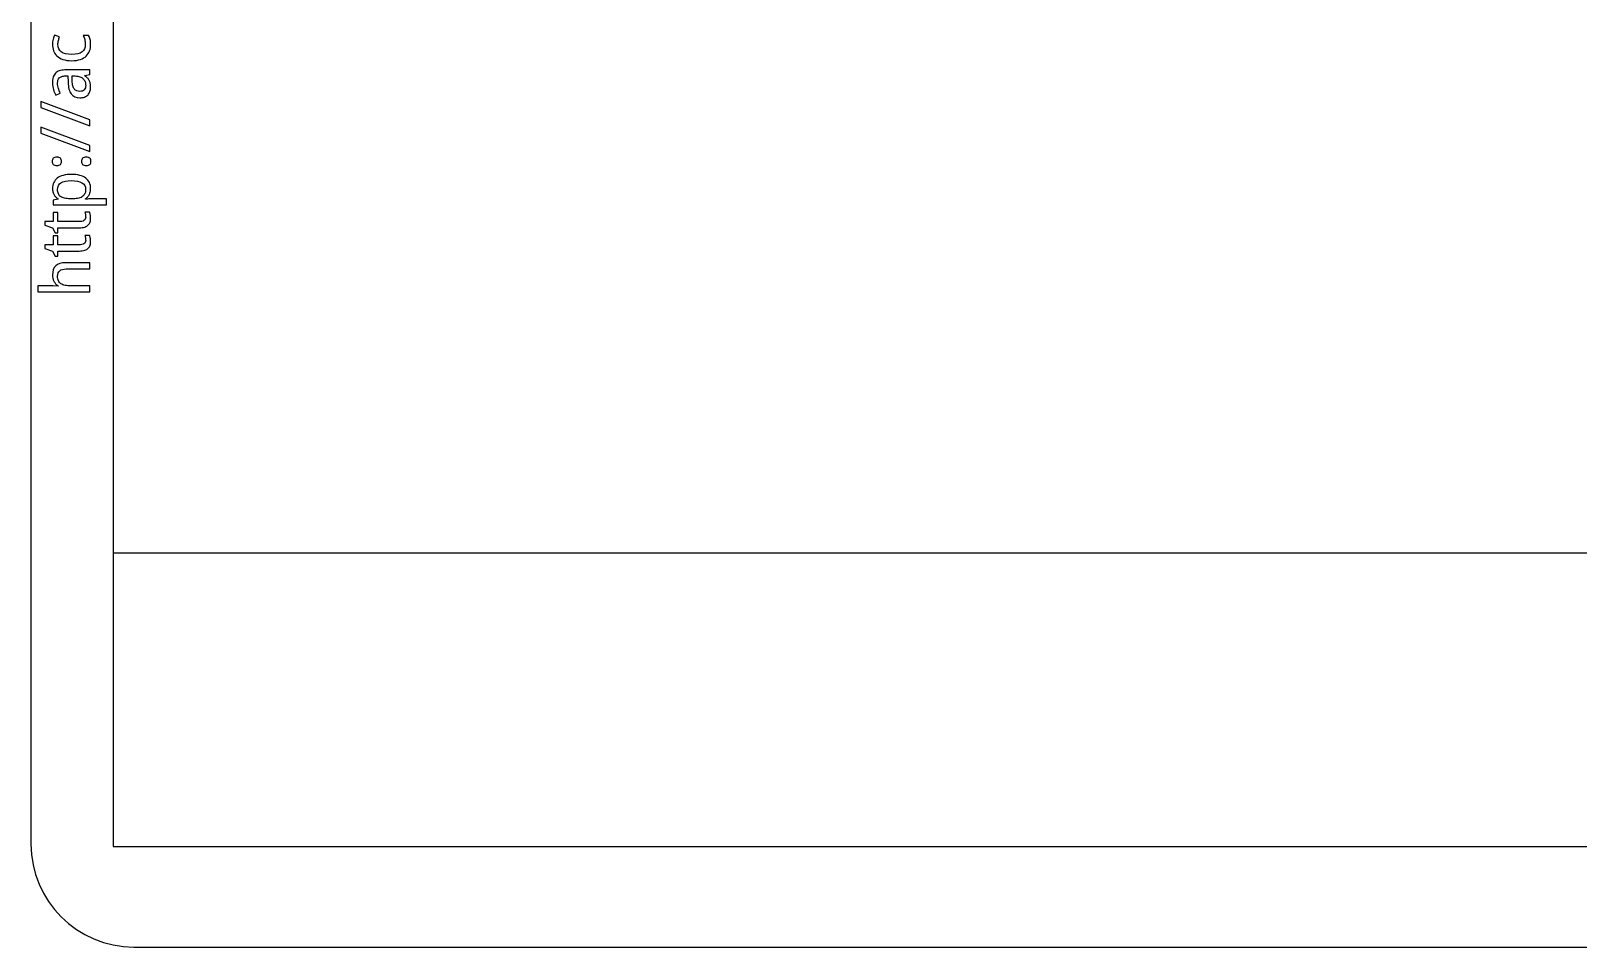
# Model space of a CAD drawing. Header units: inches. Extents: x -12.52 to -8.24, y 3.21 to 7.71.
# Drawn here: x -12.517 to -10.639, y 3.208 to 4.32 of the extents above; entities that cross this region are included whole.
import ezdxf

# ---------------------------------------------------------------- set-up
doc = ezdxf.new("R2010")
doc.units = ezdxf.units.IN
doc.header["$MEASUREMENT"] = 0
doc.layers.add('Layer 1', color=7, linetype='Continuous')

msp = doc.modelspace()

# ---------------------------------------------------------------- linework, layer by layer
at = {"color": 1}
msp.add_arc((-12.3918, 3.3329), 0.125, 180, 270, dxfattribs=at)
at = {"layer": 'Layer 1', "color": 1, "lineweight": 25}
for points in [[(-12.5168, 7.5829), (-12.5168, 7.5829), (-12.5168, 3.3329), (-12.5168, 3.3329)], [(-12.3918, 3.2079), (-12.3918, 3.2079), (-9.0118, 3.2079), (-9.0118, 3.2079)]]:
    msp.add_open_spline(points, degree=3, dxfattribs=at)
at = {"layer": 'Layer 1', "color": 5, "lineweight": 25}
for points in [[(-12.4169, 5.4343), (-12.4169, 5.4343), (-12.4169, 3.3298), (-12.4169, 3.3298)], [(-12.4169, 3.6861), (-12.4169, 3.6861), (-9.1169, 3.6861), (-9.1169, 3.6861)], [(-12.4169, 3.3298), (-12.4169, 3.3298), (-9.1169, 3.3298), (-9.1169, 3.3298)]]:
    msp.add_open_spline(points, degree=3, dxfattribs=at)
at = {"layer": 'Layer 1', "color": 5}
for points, knots in [([(-12.4444, 4.3032), (-12.4444, 4.3004), (-12.4448, 4.2978), (-12.4457, 4.2954), (-12.4457, 4.2954), (-12.4465, 4.2931), (-12.4479, 4.291), (-12.4497, 4.2892), (-12.4497, 4.2892), (-12.4516, 4.2875), (-12.454, 4.2861), (-12.4569, 4.2851), (-12.4569, 4.2851), (-12.4597, 4.2841), (-12.4632, 4.2836), (-12.4673, 4.2836), (-12.4673, 4.2836), (-12.4715, 4.2836), (-12.4752, 4.2841), (-12.4781, 4.2851), (-12.4781, 4.2851), (-12.4811, 4.2861), (-12.4835, 4.2876), (-12.4854, 4.2894), (-12.4854, 4.2894), (-12.4873, 4.2912), (-12.4886, 4.2933), (-12.4894, 4.2957), (-12.4894, 4.2957), (-12.4903, 4.2981), (-12.4907, 4.3007), (-12.4907, 4.3035), (-12.4907, 4.3035), (-12.4907, 4.3056), (-12.4904, 4.3077), (-12.49, 4.3097), (-12.49, 4.3097), (-12.4895, 4.3117), (-12.489, 4.3134), (-12.4883, 4.3147), (-12.4883, 4.3147), (-12.4883, 4.3147), (-12.482, 4.3125), (-12.482, 4.3125), (-12.482, 4.3125), (-12.4823, 4.3119), (-12.4826, 4.3112), (-12.4828, 4.3105), (-12.4828, 4.3105), (-12.4831, 4.3097), (-12.4833, 4.3089), (-12.4835, 4.3081), (-12.4835, 4.3081), (-12.4837, 4.3073), (-12.4839, 4.3065), (-12.484, 4.3057), (-12.484, 4.3057), (-12.4841, 4.3049), (-12.4842, 4.3042), (-12.4842, 4.3035), (-12.4842, 4.3035), (-12.4842, 4.2992), (-12.4828, 4.2961), (-12.4801, 4.2942), (-12.4801, 4.2942), (-12.4774, 4.2922), (-12.4731, 4.2912), (-12.4674, 4.2912), (-12.4674, 4.2912), (-12.4616, 4.2912), (-12.4575, 4.2922), (-12.4548, 4.2942), (-12.4548, 4.2942), (-12.4522, 4.2961), (-12.4509, 4.2991), (-12.4509, 4.3032), (-12.4509, 4.3032), (-12.4509, 4.3054), (-12.4511, 4.3073), (-12.4516, 4.3091), (-12.4516, 4.3091), (-12.4521, 4.3109), (-12.4527, 4.3125), (-12.4534, 4.314), (-12.4534, 4.314), (-12.4534, 4.314), (-12.4468, 4.314), (-12.4468, 4.314), (-12.4468, 4.314), (-12.446, 4.3125), (-12.4454, 4.3109), (-12.445, 4.3093), (-12.445, 4.3093), (-12.4446, 4.3076), (-12.4444, 4.3056), (-12.4444, 4.3032)], [0, 0, 0, 0, 0.04, 0.04, 0.04, 0.04, 0.08, 0.08, 0.08, 0.08, 0.12, 0.12, 0.12, 0.12, 0.16, 0.16, 0.16, 0.16, 0.2, 0.2, 0.2, 0.2, 0.24, 0.24, 0.24, 0.24, 0.28, 0.28, 0.28, 0.28, 0.32, 0.32, 0.32, 0.32, 0.36, 0.36, 0.36, 0.36, 0.4, 0.4, 0.4, 0.4, 0.44, 0.44, 0.44, 0.44, 0.48, 0.48, 0.48, 0.48, 0.52, 0.52, 0.52, 0.52, 0.56, 0.56, 0.56, 0.56, 0.6, 0.6, 0.6, 0.6, 0.64, 0.64, 0.64, 0.64, 0.68, 0.68, 0.68, 0.68, 0.72, 0.72, 0.72, 0.72, 0.76, 0.76, 0.76, 0.76, 0.8, 0.8, 0.8, 0.8, 0.84, 0.84, 0.84, 0.84, 0.88, 0.88, 0.88, 0.88, 0.92, 0.92, 0.92, 0.92, 1, 1, 1, 1]), ([(-12.4452, 4.267), (-12.4452, 4.267), (-12.4514, 4.2655), (-12.4514, 4.2655), (-12.4514, 4.2655), (-12.4514, 4.2655), (-12.4514, 4.2652), (-12.4514, 4.2652), (-12.4514, 4.2652), (-12.4502, 4.2643), (-12.4491, 4.2634), (-12.4482, 4.2625), (-12.4482, 4.2625), (-12.4473, 4.2616), (-12.4466, 4.2606), (-12.446, 4.2596), (-12.446, 4.2596), (-12.4455, 4.2585), (-12.4451, 4.2573), (-12.4448, 4.256), (-12.4448, 4.256), (-12.4445, 4.2547), (-12.4444, 4.2532), (-12.4444, 4.2515), (-12.4444, 4.2515), (-12.4444, 4.2496), (-12.4447, 4.2479), (-12.4452, 4.2463), (-12.4452, 4.2463), (-12.4457, 4.2448), (-12.4465, 4.2434), (-12.4476, 4.2422), (-12.4476, 4.2422), (-12.4487, 4.2411), (-12.4501, 4.2402), (-12.4518, 4.2395), (-12.4518, 4.2395), (-12.4535, 4.2389), (-12.4554, 4.2386), (-12.4577, 4.2386), (-12.4577, 4.2386), (-12.4621, 4.2386), (-12.4656, 4.2401), (-12.4679, 4.2433), (-12.4679, 4.2433), (-12.4703, 4.2464), (-12.4716, 4.2512), (-12.4718, 4.2576), (-12.4718, 4.2576), (-12.4718, 4.2576), (-12.4721, 4.2651), (-12.4721, 4.2651), (-12.4721, 4.2651), (-12.4721, 4.2651), (-12.4749, 4.2651), (-12.4749, 4.2651), (-12.4749, 4.2651), (-12.4767, 4.2651), (-12.4783, 4.2649), (-12.4795, 4.2645), (-12.4795, 4.2645), (-12.4807, 4.2641), (-12.4817, 4.2635), (-12.4825, 4.2628), (-12.4825, 4.2628), (-12.4832, 4.262), (-12.4837, 4.2611), (-12.4841, 4.26), (-12.4841, 4.26), (-12.4844, 4.2589), (-12.4845, 4.2576), (-12.4845, 4.2562), (-12.4845, 4.2562), (-12.4845, 4.254), (-12.4842, 4.2519), (-12.4836, 4.2499), (-12.4836, 4.2499), (-12.4829, 4.248), (-12.4821, 4.2461), (-12.4812, 4.2443), (-12.4812, 4.2443), (-12.4812, 4.2443), (-12.4868, 4.2417), (-12.4868, 4.2417), (-12.4868, 4.2417), (-12.4879, 4.2437), (-12.4888, 4.246), (-12.4896, 4.2485), (-12.4896, 4.2485), (-12.4903, 4.2509), (-12.4907, 4.2535), (-12.4907, 4.2562), (-12.4907, 4.2562), (-12.4907, 4.259), (-12.4904, 4.2614), (-12.4899, 4.2634), (-12.4899, 4.2634), (-12.4893, 4.2654), (-12.4884, 4.2671), (-12.4872, 4.2684), (-12.4872, 4.2684), (-12.486, 4.2697), (-12.4845, 4.2707), (-12.4826, 4.2714), (-12.4826, 4.2714), (-12.4807, 4.272), (-12.4785, 4.2723), (-12.4758, 4.2723), (-12.4758, 4.2723), (-12.4758, 4.2723), (-12.4452, 4.2723), (-12.4452, 4.2723), (-12.4452, 4.2723), (-12.4452, 4.2723), (-12.4452, 4.267), (-12.4452, 4.267)], [0, 0, 0, 0, 0.033333, 0.033333, 0.033333, 0.033333, 0.066667, 0.066667, 0.066667, 0.066667, 0.1, 0.1, 0.1, 0.1, 0.133333, 0.133333, 0.133333, 0.133333, 0.166667, 0.166667, 0.166667, 0.166667, 0.2, 0.2, 0.2, 0.2, 0.233333, 0.233333, 0.233333, 0.233333, 0.266667, 0.266667, 0.266667, 0.266667, 0.3, 0.3, 0.3, 0.3, 0.333333, 0.333333, 0.333333, 0.333333, 0.366667, 0.366667, 0.366667, 0.366667, 0.4, 0.4, 0.4, 0.4, 0.433333, 0.433333, 0.433333, 0.433333, 0.466667, 0.466667, 0.466667, 0.466667, 0.5, 0.5, 0.5, 0.5, 0.533333, 0.533333, 0.533333, 0.533333, 0.566667, 0.566667, 0.566667, 0.566667, 0.6, 0.6, 0.6, 0.6, 0.633333, 0.633333, 0.633333, 0.633333, 0.666667, 0.666667, 0.666667, 0.666667, 0.7, 0.7, 0.7, 0.7, 0.733333, 0.733333, 0.733333, 0.733333, 0.766667, 0.766667, 0.766667, 0.766667, 0.8, 0.8, 0.8, 0.8, 0.833333, 0.833333, 0.833333, 0.833333, 0.866667, 0.866667, 0.866667, 0.866667, 0.9, 0.9, 0.9, 0.9, 0.933333, 0.933333, 0.933333, 0.933333, 1, 1, 1, 1]), ([(-12.4504, 4.2534), (-12.4504, 4.2551), (-12.4506, 4.2566), (-12.4511, 4.258), (-12.4511, 4.258), (-12.4517, 4.2594), (-12.4524, 4.2607), (-12.4535, 4.2617), (-12.4535, 4.2617), (-12.4545, 4.2627), (-12.4558, 4.2635), (-12.4574, 4.2641), (-12.4574, 4.2641), (-12.459, 4.2647), (-12.4609, 4.265), (-12.463, 4.265), (-12.463, 4.265), (-12.463, 4.265), (-12.467, 4.265), (-12.467, 4.265), (-12.467, 4.265), (-12.467, 4.265), (-12.4668, 4.2592), (-12.4668, 4.2592), (-12.4668, 4.2592), (-12.4667, 4.2567), (-12.4664, 4.2547), (-12.466, 4.253), (-12.466, 4.253), (-12.4655, 4.2514), (-12.4649, 4.25), (-12.4641, 4.2491), (-12.4641, 4.2491), (-12.4634, 4.2481), (-12.4624, 4.2474), (-12.4613, 4.2469), (-12.4613, 4.2469), (-12.4602, 4.2465), (-12.459, 4.2463), (-12.4576, 4.2463), (-12.4576, 4.2463), (-12.4551, 4.2463), (-12.4533, 4.2469), (-12.4521, 4.2482), (-12.4521, 4.2482), (-12.451, 4.2496), (-12.4504, 4.2513), (-12.4504, 4.2534)], [0, 0, 0, 0, 0.076923, 0.076923, 0.076923, 0.076923, 0.153846, 0.153846, 0.153846, 0.153846, 0.230769, 0.230769, 0.230769, 0.230769, 0.307692, 0.307692, 0.307692, 0.307692, 0.384615, 0.384615, 0.384615, 0.384615, 0.461538, 0.461538, 0.461538, 0.461538, 0.538462, 0.538462, 0.538462, 0.538462, 0.615385, 0.615385, 0.615385, 0.615385, 0.692308, 0.692308, 0.692308, 0.692308, 0.769231, 0.769231, 0.769231, 0.769231, 0.846154, 0.846154, 0.846154, 0.846154, 1, 1, 1, 1]), ([(-12.5047, 4.2339), (-12.5047, 4.2339), (-12.4452, 4.2118), (-12.4452, 4.2118), (-12.4452, 4.2118), (-12.4452, 4.2118), (-12.4452, 4.2045), (-12.4452, 4.2045), (-12.4452, 4.2045), (-12.4452, 4.2045), (-12.5047, 4.2267), (-12.5047, 4.2267), (-12.5047, 4.2267), (-12.5047, 4.2267), (-12.5047, 4.2339), (-12.5047, 4.2339)], [0, 0, 0, 0, 0.2, 0.2, 0.2, 0.2, 0.4, 0.4, 0.4, 0.4, 0.6, 0.6, 0.6, 0.6, 1, 1, 1, 1]), ([(-12.5047, 4.2028), (-12.5047, 4.2028), (-12.4452, 4.1807), (-12.4452, 4.1807), (-12.4452, 4.1807), (-12.4452, 4.1807), (-12.4452, 4.1734), (-12.4452, 4.1734), (-12.4452, 4.1734), (-12.4452, 4.1734), (-12.5047, 4.1956), (-12.5047, 4.1956), (-12.5047, 4.1956), (-12.5047, 4.1956), (-12.5047, 4.2028), (-12.5047, 4.2028)], [0, 0, 0, 0, 0.2, 0.2, 0.2, 0.2, 0.4, 0.4, 0.4, 0.4, 0.6, 0.6, 0.6, 0.6, 1, 1, 1, 1]), ([(-12.4853, 4.1562), (-12.4864, 4.1562), (-12.4873, 4.1563), (-12.488, 4.1566), (-12.488, 4.1566), (-12.4888, 4.1569), (-12.4893, 4.1573), (-12.4898, 4.1577), (-12.4898, 4.1577), (-12.4902, 4.1582), (-12.4905, 4.1587), (-12.4907, 4.1594), (-12.4907, 4.1594), (-12.4909, 4.16), (-12.491, 4.1607), (-12.491, 4.1614), (-12.491, 4.1614), (-12.491, 4.1621), (-12.4909, 4.1628), (-12.4907, 4.1634), (-12.4907, 4.1634), (-12.4905, 4.164), (-12.4902, 4.1646), (-12.4898, 4.1651), (-12.4898, 4.1651), (-12.4893, 4.1655), (-12.4888, 4.1659), (-12.488, 4.1661), (-12.488, 4.1661), (-12.4873, 4.1664), (-12.4864, 4.1665), (-12.4853, 4.1665), (-12.4853, 4.1665), (-12.4843, 4.1665), (-12.4835, 4.1664), (-12.4828, 4.1661), (-12.4828, 4.1661), (-12.4821, 4.1659), (-12.4815, 4.1655), (-12.481, 4.1651), (-12.481, 4.1651), (-12.4806, 4.1646), (-12.4803, 4.164), (-12.48, 4.1634), (-12.48, 4.1634), (-12.4798, 4.1628), (-12.4797, 4.1621), (-12.4797, 4.1614), (-12.4797, 4.1614), (-12.4797, 4.1607), (-12.4798, 4.16), (-12.48, 4.1594), (-12.48, 4.1594), (-12.4803, 4.1587), (-12.4806, 4.1582), (-12.481, 4.1577), (-12.481, 4.1577), (-12.4815, 4.1573), (-12.4821, 4.1569), (-12.4828, 4.1566), (-12.4828, 4.1566), (-12.4835, 4.1563), (-12.4843, 4.1562), (-12.4853, 4.1562)], [0, 0, 0, 0, 0.058824, 0.058824, 0.058824, 0.058824, 0.117647, 0.117647, 0.117647, 0.117647, 0.176471, 0.176471, 0.176471, 0.176471, 0.235294, 0.235294, 0.235294, 0.235294, 0.294118, 0.294118, 0.294118, 0.294118, 0.352941, 0.352941, 0.352941, 0.352941, 0.411765, 0.411765, 0.411765, 0.411765, 0.470588, 0.470588, 0.470588, 0.470588, 0.529412, 0.529412, 0.529412, 0.529412, 0.588235, 0.588235, 0.588235, 0.588235, 0.647059, 0.647059, 0.647059, 0.647059, 0.705882, 0.705882, 0.705882, 0.705882, 0.764706, 0.764706, 0.764706, 0.764706, 0.823529, 0.823529, 0.823529, 0.823529, 0.882353, 0.882353, 0.882353, 0.882353, 1, 1, 1, 1]), ([(-12.4497, 4.1562), (-12.4507, 4.1562), (-12.4516, 4.1563), (-12.4523, 4.1566), (-12.4523, 4.1566), (-12.4531, 4.1569), (-12.4536, 4.1573), (-12.4541, 4.1577), (-12.4541, 4.1577), (-12.4545, 4.1582), (-12.4549, 4.1587), (-12.4551, 4.1594), (-12.4551, 4.1594), (-12.4553, 4.16), (-12.4554, 4.1607), (-12.4554, 4.1614), (-12.4554, 4.1614), (-12.4554, 4.1621), (-12.4553, 4.1628), (-12.4551, 4.1634), (-12.4551, 4.1634), (-12.4549, 4.164), (-12.4545, 4.1646), (-12.4541, 4.1651), (-12.4541, 4.1651), (-12.4536, 4.1655), (-12.4531, 4.1659), (-12.4523, 4.1661), (-12.4523, 4.1661), (-12.4516, 4.1664), (-12.4507, 4.1665), (-12.4497, 4.1665), (-12.4497, 4.1665), (-12.4487, 4.1665), (-12.4479, 4.1664), (-12.4471, 4.1661), (-12.4471, 4.1661), (-12.4464, 4.1659), (-12.4458, 4.1655), (-12.4454, 4.1651), (-12.4454, 4.1651), (-12.4449, 4.1646), (-12.4446, 4.164), (-12.4443, 4.1634), (-12.4443, 4.1634), (-12.4441, 4.1628), (-12.444, 4.1621), (-12.444, 4.1614), (-12.444, 4.1614), (-12.444, 4.1607), (-12.4441, 4.16), (-12.4443, 4.1594), (-12.4443, 4.1594), (-12.4446, 4.1587), (-12.4449, 4.1582), (-12.4454, 4.1577), (-12.4454, 4.1577), (-12.4458, 4.1573), (-12.4464, 4.1569), (-12.4471, 4.1566), (-12.4471, 4.1566), (-12.4479, 4.1563), (-12.4487, 4.1562), (-12.4497, 4.1562)], [0, 0, 0, 0, 0.058824, 0.058824, 0.058824, 0.058824, 0.117647, 0.117647, 0.117647, 0.117647, 0.176471, 0.176471, 0.176471, 0.176471, 0.235294, 0.235294, 0.235294, 0.235294, 0.294118, 0.294118, 0.294118, 0.294118, 0.352941, 0.352941, 0.352941, 0.352941, 0.411765, 0.411765, 0.411765, 0.411765, 0.470588, 0.470588, 0.470588, 0.470588, 0.529412, 0.529412, 0.529412, 0.529412, 0.588235, 0.588235, 0.588235, 0.588235, 0.647059, 0.647059, 0.647059, 0.647059, 0.705882, 0.705882, 0.705882, 0.705882, 0.764706, 0.764706, 0.764706, 0.764706, 0.823529, 0.823529, 0.823529, 0.823529, 0.882353, 0.882353, 0.882353, 0.882353, 1, 1, 1, 1]), ([(-12.4444, 4.1287), (-12.4444, 4.1271), (-12.4446, 4.1256), (-12.4449, 4.1243), (-12.4449, 4.1243), (-12.4453, 4.123), (-12.4457, 4.1218), (-12.4463, 4.1208), (-12.4463, 4.1208), (-12.4469, 4.1198), (-12.4476, 4.1188), (-12.4484, 4.118), (-12.4484, 4.118), (-12.4492, 4.1172), (-12.45, 4.1165), (-12.4508, 4.1159), (-12.4508, 4.1159), (-12.4508, 4.1159), (-12.4508, 4.1154), (-12.4508, 4.1154), (-12.4508, 4.1154), (-12.4499, 4.1155), (-12.4491, 4.1156), (-12.4482, 4.1157), (-12.4482, 4.1157), (-12.4475, 4.1157), (-12.4468, 4.1158), (-12.4461, 4.1158), (-12.4461, 4.1158), (-12.4453, 4.1159), (-12.4447, 4.1159), (-12.4443, 4.1159), (-12.4443, 4.1159), (-12.4443, 4.1159), (-12.4252, 4.1159), (-12.4252, 4.1159), (-12.4252, 4.1159), (-12.4252, 4.1159), (-12.4252, 4.1085), (-12.4252, 4.1085), (-12.4252, 4.1085), (-12.4252, 4.1085), (-12.4899, 4.1085), (-12.4899, 4.1085), (-12.4899, 4.1085), (-12.4899, 4.1085), (-12.4899, 4.1145), (-12.4899, 4.1145), (-12.4899, 4.1145), (-12.4899, 4.1145), (-12.4839, 4.1156), (-12.4839, 4.1156), (-12.4839, 4.1156), (-12.4839, 4.1156), (-12.4839, 4.1159), (-12.4839, 4.1159), (-12.4839, 4.1159), (-12.4848, 4.1165), (-12.4857, 4.1172), (-12.4865, 4.118), (-12.4865, 4.118), (-12.4874, 4.1188), (-12.4881, 4.1197), (-12.4887, 4.1208), (-12.4887, 4.1208), (-12.4893, 4.1218), (-12.4898, 4.123), (-12.4901, 4.1243), (-12.4901, 4.1243), (-12.4905, 4.1256), (-12.4907, 4.127), (-12.4907, 4.1287), (-12.4907, 4.1287), (-12.4907, 4.1312), (-12.4902, 4.1335), (-12.4892, 4.1356), (-12.4892, 4.1356), (-12.4883, 4.1377), (-12.4868, 4.1395), (-12.4849, 4.141), (-12.4849, 4.141), (-12.4829, 4.1425), (-12.4805, 4.1436), (-12.4776, 4.1444), (-12.4776, 4.1444), (-12.4747, 4.1452), (-12.4714, 4.1456), (-12.4676, 4.1456), (-12.4676, 4.1456), (-12.4638, 4.1456), (-12.4605, 4.1452), (-12.4576, 4.1444), (-12.4576, 4.1444), (-12.4547, 4.1436), (-12.4522, 4.1425), (-12.4503, 4.141), (-12.4503, 4.141), (-12.4483, 4.1395), (-12.4469, 4.1377), (-12.4459, 4.1356), (-12.4459, 4.1356), (-12.4449, 4.1335), (-12.4444, 4.1312), (-12.4444, 4.1287)], [0, 0, 0, 0, 0.037037, 0.037037, 0.037037, 0.037037, 0.074074, 0.074074, 0.074074, 0.074074, 0.111111, 0.111111, 0.111111, 0.111111, 0.148148, 0.148148, 0.148148, 0.148148, 0.185185, 0.185185, 0.185185, 0.185185, 0.222222, 0.222222, 0.222222, 0.222222, 0.259259, 0.259259, 0.259259, 0.259259, 0.296296, 0.296296, 0.296296, 0.296296, 0.333333, 0.333333, 0.333333, 0.333333, 0.37037, 0.37037, 0.37037, 0.37037, 0.407407, 0.407407, 0.407407, 0.407407, 0.444444, 0.444444, 0.444444, 0.444444, 0.481481, 0.481481, 0.481481, 0.481481, 0.518519, 0.518519, 0.518519, 0.518519, 0.555556, 0.555556, 0.555556, 0.555556, 0.592593, 0.592593, 0.592593, 0.592593, 0.62963, 0.62963, 0.62963, 0.62963, 0.666667, 0.666667, 0.666667, 0.666667, 0.703704, 0.703704, 0.703704, 0.703704, 0.740741, 0.740741, 0.740741, 0.740741, 0.777778, 0.777778, 0.777778, 0.777778, 0.814815, 0.814815, 0.814815, 0.814815, 0.851852, 0.851852, 0.851852, 0.851852, 0.888889, 0.888889, 0.888889, 0.888889, 0.925926, 0.925926, 0.925926, 0.925926, 1, 1, 1, 1]), ([(-12.4845, 4.1272), (-12.4845, 4.1252), (-12.4842, 4.1234), (-12.4836, 4.122), (-12.4836, 4.122), (-12.483, 4.1206), (-12.482, 4.1194), (-12.4808, 4.1186), (-12.4808, 4.1186), (-12.4795, 4.1177), (-12.4779, 4.117), (-12.476, 4.1166), (-12.476, 4.1166), (-12.4741, 4.1162), (-12.4719, 4.116), (-12.4693, 4.1159), (-12.4693, 4.1159), (-12.4693, 4.1159), (-12.4676, 4.1159), (-12.4676, 4.1159), (-12.4676, 4.1159), (-12.4649, 4.1159), (-12.4625, 4.1161), (-12.4603, 4.1164), (-12.4603, 4.1164), (-12.4582, 4.1168), (-12.4564, 4.1174), (-12.4549, 4.1183), (-12.4549, 4.1183), (-12.4535, 4.1192), (-12.4524, 4.1204), (-12.4517, 4.1218), (-12.4517, 4.1218), (-12.4509, 4.1233), (-12.4505, 4.1251), (-12.4505, 4.1273), (-12.4505, 4.1273), (-12.4505, 4.131), (-12.452, 4.1337), (-12.455, 4.1354), (-12.455, 4.1354), (-12.4579, 4.1371), (-12.4622, 4.138), (-12.4677, 4.138), (-12.4677, 4.138), (-12.4733, 4.138), (-12.4776, 4.1371), (-12.4804, 4.1354), (-12.4804, 4.1354), (-12.4831, 4.1337), (-12.4845, 4.131), (-12.4845, 4.1272)], [0, 0, 0, 0, 0.071429, 0.071429, 0.071429, 0.071429, 0.142857, 0.142857, 0.142857, 0.142857, 0.214286, 0.214286, 0.214286, 0.214286, 0.285714, 0.285714, 0.285714, 0.285714, 0.357143, 0.357143, 0.357143, 0.357143, 0.428571, 0.428571, 0.428571, 0.428571, 0.5, 0.5, 0.5, 0.5, 0.571429, 0.571429, 0.571429, 0.571429, 0.642857, 0.642857, 0.642857, 0.642857, 0.714286, 0.714286, 0.714286, 0.714286, 0.785714, 0.785714, 0.785714, 0.785714, 0.857143, 0.857143, 0.857143, 0.857143, 1, 1, 1, 1]), ([(-12.4504, 4.0938), (-12.4504, 4.0942), (-12.4505, 4.0948), (-12.4505, 4.0954), (-12.4505, 4.0954), (-12.4506, 4.096), (-12.4507, 4.0966), (-12.4507, 4.0972), (-12.4507, 4.0972), (-12.4508, 4.0977), (-12.4509, 4.0983), (-12.451, 4.0987), (-12.451, 4.0987), (-12.4511, 4.0992), (-12.4512, 4.0996), (-12.4513, 4.0998), (-12.4513, 4.0998), (-12.4513, 4.0998), (-12.4457, 4.0998), (-12.4457, 4.0998), (-12.4457, 4.0998), (-12.4455, 4.0995), (-12.4454, 4.099), (-12.4452, 4.0985), (-12.4452, 4.0985), (-12.445, 4.0979), (-12.4449, 4.0973), (-12.4448, 4.0967), (-12.4448, 4.0967), (-12.4447, 4.096), (-12.4446, 4.0954), (-12.4445, 4.0947), (-12.4445, 4.0947), (-12.4444, 4.094), (-12.4444, 4.0932), (-12.4444, 4.0926), (-12.4444, 4.0926), (-12.4444, 4.0909), (-12.4446, 4.0893), (-12.445, 4.0879), (-12.445, 4.0879), (-12.4455, 4.0865), (-12.4462, 4.0852), (-12.4473, 4.0842), (-12.4473, 4.0842), (-12.4483, 4.0831), (-12.4498, 4.0823), (-12.4516, 4.0817), (-12.4516, 4.0817), (-12.4534, 4.0811), (-12.4556, 4.0808), (-12.4584, 4.0808), (-12.4584, 4.0808), (-12.4584, 4.0808), (-12.4843, 4.0808), (-12.4843, 4.0808), (-12.4843, 4.0808), (-12.4843, 4.0808), (-12.4843, 4.0745), (-12.4843, 4.0745), (-12.4843, 4.0745), (-12.4843, 4.0745), (-12.4876, 4.0745), (-12.4876, 4.0745), (-12.4876, 4.0745), (-12.4876, 4.0745), (-12.4908, 4.0808), (-12.4908, 4.0808), (-12.4908, 4.0808), (-12.4908, 4.0808), (-12.5001, 4.084), (-12.5001, 4.084), (-12.5001, 4.084), (-12.5001, 4.084), (-12.5001, 4.0883), (-12.5001, 4.0883), (-12.5001, 4.0883), (-12.5001, 4.0883), (-12.4899, 4.0883), (-12.4899, 4.0883), (-12.4899, 4.0883), (-12.4899, 4.0883), (-12.4899, 4.0995), (-12.4899, 4.0995), (-12.4899, 4.0995), (-12.4899, 4.0995), (-12.4843, 4.0995), (-12.4843, 4.0995), (-12.4843, 4.0995), (-12.4843, 4.0995), (-12.4843, 4.0883), (-12.4843, 4.0883), (-12.4843, 4.0883), (-12.4843, 4.0883), (-12.4584, 4.0883), (-12.4584, 4.0883), (-12.4584, 4.0883), (-12.4558, 4.0883), (-12.4538, 4.0887), (-12.4525, 4.0895), (-12.4525, 4.0895), (-12.4511, 4.0904), (-12.4504, 4.0918), (-12.4504, 4.0938)], [0, 0, 0, 0, 0.037037, 0.037037, 0.037037, 0.037037, 0.074074, 0.074074, 0.074074, 0.074074, 0.111111, 0.111111, 0.111111, 0.111111, 0.148148, 0.148148, 0.148148, 0.148148, 0.185185, 0.185185, 0.185185, 0.185185, 0.222222, 0.222222, 0.222222, 0.222222, 0.259259, 0.259259, 0.259259, 0.259259, 0.296296, 0.296296, 0.296296, 0.296296, 0.333333, 0.333333, 0.333333, 0.333333, 0.37037, 0.37037, 0.37037, 0.37037, 0.407407, 0.407407, 0.407407, 0.407407, 0.444444, 0.444444, 0.444444, 0.444444, 0.481481, 0.481481, 0.481481, 0.481481, 0.518519, 0.518519, 0.518519, 0.518519, 0.555556, 0.555556, 0.555556, 0.555556, 0.592593, 0.592593, 0.592593, 0.592593, 0.62963, 0.62963, 0.62963, 0.62963, 0.666667, 0.666667, 0.666667, 0.666667, 0.703704, 0.703704, 0.703704, 0.703704, 0.740741, 0.740741, 0.740741, 0.740741, 0.777778, 0.777778, 0.777778, 0.777778, 0.814815, 0.814815, 0.814815, 0.814815, 0.851852, 0.851852, 0.851852, 0.851852, 0.888889, 0.888889, 0.888889, 0.888889, 0.925926, 0.925926, 0.925926, 0.925926, 1, 1, 1, 1]), ([(-12.4504, 4.0655), (-12.4504, 4.066), (-12.4505, 4.0666), (-12.4505, 4.0672), (-12.4505, 4.0672), (-12.4506, 4.0678), (-12.4507, 4.0684), (-12.4507, 4.0689), (-12.4507, 4.0689), (-12.4508, 4.0695), (-12.4509, 4.07), (-12.451, 4.0705), (-12.451, 4.0705), (-12.4511, 4.071), (-12.4512, 4.0713), (-12.4513, 4.0716), (-12.4513, 4.0716), (-12.4513, 4.0716), (-12.4457, 4.0716), (-12.4457, 4.0716), (-12.4457, 4.0716), (-12.4455, 4.0712), (-12.4454, 4.0708), (-12.4452, 4.0702), (-12.4452, 4.0702), (-12.445, 4.0697), (-12.4449, 4.0691), (-12.4448, 4.0685), (-12.4448, 4.0685), (-12.4447, 4.0678), (-12.4446, 4.0671), (-12.4445, 4.0664), (-12.4445, 4.0664), (-12.4444, 4.0657), (-12.4444, 4.065), (-12.4444, 4.0643), (-12.4444, 4.0643), (-12.4444, 4.0626), (-12.4446, 4.0611), (-12.445, 4.0597), (-12.445, 4.0597), (-12.4455, 4.0582), (-12.4462, 4.057), (-12.4473, 4.0559), (-12.4473, 4.0559), (-12.4483, 4.0549), (-12.4498, 4.0541), (-12.4516, 4.0535), (-12.4516, 4.0535), (-12.4534, 4.0529), (-12.4556, 4.0526), (-12.4584, 4.0526), (-12.4584, 4.0526), (-12.4584, 4.0526), (-12.4843, 4.0526), (-12.4843, 4.0526), (-12.4843, 4.0526), (-12.4843, 4.0526), (-12.4843, 4.0463), (-12.4843, 4.0463), (-12.4843, 4.0463), (-12.4843, 4.0463), (-12.4876, 4.0463), (-12.4876, 4.0463), (-12.4876, 4.0463), (-12.4876, 4.0463), (-12.4908, 4.0526), (-12.4908, 4.0526), (-12.4908, 4.0526), (-12.4908, 4.0526), (-12.5001, 4.0558), (-12.5001, 4.0558), (-12.5001, 4.0558), (-12.5001, 4.0558), (-12.5001, 4.06), (-12.5001, 4.06), (-12.5001, 4.06), (-12.5001, 4.06), (-12.4899, 4.06), (-12.4899, 4.06), (-12.4899, 4.06), (-12.4899, 4.06), (-12.4899, 4.0712), (-12.4899, 4.0712), (-12.4899, 4.0712), (-12.4899, 4.0712), (-12.4843, 4.0712), (-12.4843, 4.0712), (-12.4843, 4.0712), (-12.4843, 4.0712), (-12.4843, 4.06), (-12.4843, 4.06), (-12.4843, 4.06), (-12.4843, 4.06), (-12.4584, 4.06), (-12.4584, 4.06), (-12.4584, 4.06), (-12.4558, 4.06), (-12.4538, 4.0605), (-12.4525, 4.0613), (-12.4525, 4.0613), (-12.4511, 4.0622), (-12.4504, 4.0636), (-12.4504, 4.0655)], [0, 0, 0, 0, 0.037037, 0.037037, 0.037037, 0.037037, 0.074074, 0.074074, 0.074074, 0.074074, 0.111111, 0.111111, 0.111111, 0.111111, 0.148148, 0.148148, 0.148148, 0.148148, 0.185185, 0.185185, 0.185185, 0.185185, 0.222222, 0.222222, 0.222222, 0.222222, 0.259259, 0.259259, 0.259259, 0.259259, 0.296296, 0.296296, 0.296296, 0.296296, 0.333333, 0.333333, 0.333333, 0.333333, 0.37037, 0.37037, 0.37037, 0.37037, 0.407407, 0.407407, 0.407407, 0.407407, 0.444444, 0.444444, 0.444444, 0.444444, 0.481481, 0.481481, 0.481481, 0.481481, 0.518519, 0.518519, 0.518519, 0.518519, 0.555556, 0.555556, 0.555556, 0.555556, 0.592593, 0.592593, 0.592593, 0.592593, 0.62963, 0.62963, 0.62963, 0.62963, 0.666667, 0.666667, 0.666667, 0.666667, 0.703704, 0.703704, 0.703704, 0.703704, 0.740741, 0.740741, 0.740741, 0.740741, 0.777778, 0.777778, 0.777778, 0.777778, 0.814815, 0.814815, 0.814815, 0.814815, 0.851852, 0.851852, 0.851852, 0.851852, 0.888889, 0.888889, 0.888889, 0.888889, 0.925926, 0.925926, 0.925926, 0.925926, 1, 1, 1, 1]), ([(-12.4452, 4.0309), (-12.4452, 4.0309), (-12.474, 4.0309), (-12.474, 4.0309), (-12.474, 4.0309), (-12.4775, 4.0309), (-12.4801, 4.0301), (-12.4819, 4.0287), (-12.4819, 4.0287), (-12.4837, 4.0273), (-12.4845, 4.0251), (-12.4845, 4.022), (-12.4845, 4.022), (-12.4845, 4.0198), (-12.4842, 4.018), (-12.4835, 4.0165), (-12.4835, 4.0165), (-12.4828, 4.015), (-12.4817, 4.0138), (-12.4804, 4.0129), (-12.4804, 4.0129), (-12.479, 4.012), (-12.4773, 4.0113), (-12.4753, 4.0109), (-12.4753, 4.0109), (-12.4733, 4.0105), (-12.471, 4.0103), (-12.4683, 4.0103), (-12.4683, 4.0103), (-12.4683, 4.0103), (-12.4452, 4.0103), (-12.4452, 4.0103), (-12.4452, 4.0103), (-12.4452, 4.0103), (-12.4452, 4.0029), (-12.4452, 4.0029), (-12.4452, 4.0029), (-12.4452, 4.0029), (-12.5085, 4.0029), (-12.5085, 4.0029), (-12.5085, 4.0029), (-12.5085, 4.0029), (-12.5085, 4.0103), (-12.5085, 4.0103), (-12.5085, 4.0103), (-12.5085, 4.0103), (-12.4897, 4.0103), (-12.4897, 4.0103), (-12.4897, 4.0103), (-12.4897, 4.0103), (-12.4839, 4.01), (-12.4839, 4.01), (-12.4839, 4.01), (-12.4839, 4.01), (-12.4839, 4.0104), (-12.4839, 4.0104), (-12.4839, 4.0104), (-12.485, 4.0111), (-12.486, 4.0119), (-12.4869, 4.0128), (-12.4869, 4.0128), (-12.4877, 4.0138), (-12.4884, 4.0148), (-12.489, 4.0159), (-12.489, 4.0159), (-12.4896, 4.017), (-12.49, 4.0182), (-12.4903, 4.0195), (-12.4903, 4.0195), (-12.4906, 4.0207), (-12.4907, 4.022), (-12.4907, 4.0233), (-12.4907, 4.0233), (-12.4907, 4.0283), (-12.4894, 4.032), (-12.4868, 4.0345), (-12.4868, 4.0345), (-12.4842, 4.037), (-12.4801, 4.0383), (-12.4744, 4.0383), (-12.4744, 4.0383), (-12.4744, 4.0383), (-12.4452, 4.0383), (-12.4452, 4.0383), (-12.4452, 4.0383), (-12.4452, 4.0383), (-12.4452, 4.0309), (-12.4452, 4.0309)], [0, 0, 0, 0, 0.043478, 0.043478, 0.043478, 0.043478, 0.086957, 0.086957, 0.086957, 0.086957, 0.130435, 0.130435, 0.130435, 0.130435, 0.173913, 0.173913, 0.173913, 0.173913, 0.217391, 0.217391, 0.217391, 0.217391, 0.26087, 0.26087, 0.26087, 0.26087, 0.304348, 0.304348, 0.304348, 0.304348, 0.347826, 0.347826, 0.347826, 0.347826, 0.391304, 0.391304, 0.391304, 0.391304, 0.434783, 0.434783, 0.434783, 0.434783, 0.478261, 0.478261, 0.478261, 0.478261, 0.521739, 0.521739, 0.521739, 0.521739, 0.565217, 0.565217, 0.565217, 0.565217, 0.608696, 0.608696, 0.608696, 0.608696, 0.652174, 0.652174, 0.652174, 0.652174, 0.695652, 0.695652, 0.695652, 0.695652, 0.73913, 0.73913, 0.73913, 0.73913, 0.782609, 0.782609, 0.782609, 0.782609, 0.826087, 0.826087, 0.826087, 0.826087, 0.869565, 0.869565, 0.869565, 0.869565, 0.913043, 0.913043, 0.913043, 0.913043, 1, 1, 1, 1])]:
    msp.add_open_spline(points, degree=3, knots=knots, dxfattribs=at)

doc.saveas('drawing.dxf')
